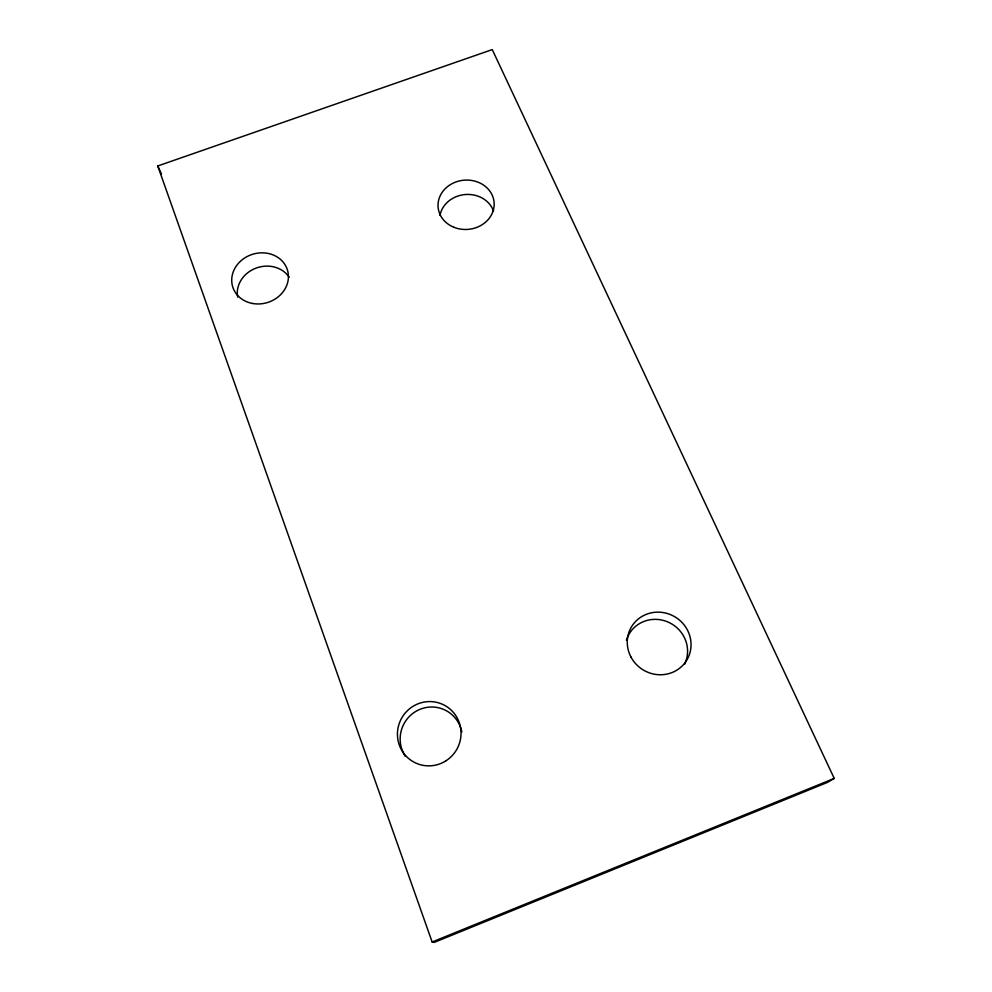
<?xml version="1.0" encoding="UTF-8"?>
<svg xmlns="http://www.w3.org/2000/svg" width="992" height="992" viewBox="0 0 992 992"><rect width="100%" height="100%" fill="white"/><g stroke="black" fill="none" stroke-linecap="round" stroke-linejoin="round"><path stroke-width="1.49" d="M834.235 778.422L827.539 782.366L434.211 942.4L432.14 941.991L157.765 165.974L492.255 49.6L834.235 778.422L432.14 941.991M157.765 165.974L161.411 173.836M626.411 640.262A31.608 30.306 33 0 1 627.018 638.464M627.366 637.583A31.608 30.306 33 0 1 668.224 622.12A31.608 30.306 33 0 1 685.137 663.04M684.939 663.487A31.608 30.306 33 0 1 684.53 664.342M439.977 215.475A27.578 24.316 -5.1 0 1 465.31 194.531A27.578 24.316 -5.1 0 1 493.557 211.184M404.116 754.292A31.608 31.025 -64.6 0 1 418.723 709.875A31.608 31.025 -64.6 0 1 460.834 728.165M460.982 728.624A31.608 31.025 -64.6 0 1 461.826 731.96M405.393 756.388A31.608 31.025 -64.6 0 1 405.12 755.978M404.86 755.569A31.608 31.025 -64.6 0 1 404.352 754.726M237.658 297.154A28.086 24.862 -17.4 0 1 237.584 296.769M237.472 296A28.086 24.862 -17.4 0 1 256.308 268.014A28.086 24.862 -17.4 0 1 289.168 277.202M631.036 657.15A32.265 30.913 32.1 0 0 686.253 660.982A32.265 30.913 32.1 0 0 660.176 612.225A32.265 30.913 32.1 0 0 631.036 657.15M453.914 227.28A28.098 24.676 -5.1 0 0 494.09 202.368A28.098 24.676 -5.1 0 0 450.269 184.698A28.098 24.676 -5.1 0 0 453.914 227.28M252.6 303.478A28.632 25.246 -17.2 0 0 287.494 270.159A28.632 25.246 -17.2 0 0 240.126 261.553A28.632 25.246 -17.2 0 0 252.6 303.478M445.792 760.914A32.277 31.682 -62.7 0 0 444.49 705.275A32.277 31.682 -62.7 0 0 397.445 734.973A32.277 31.682 -62.7 0 0 445.792 760.914"/></g></svg>
